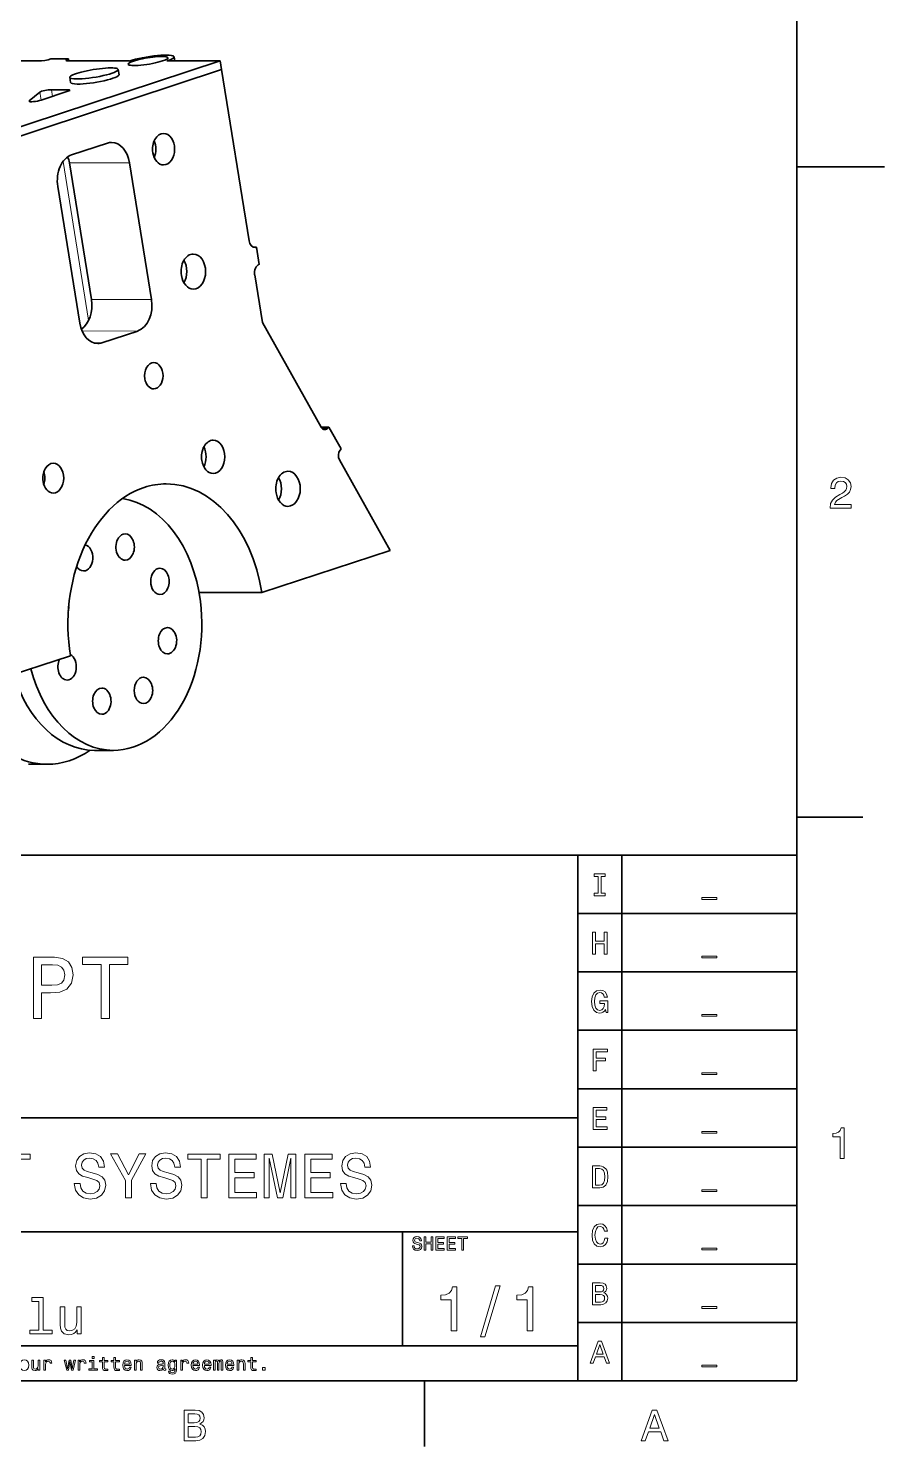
# Model space of a CAD drawing. Extents: x 0 to 420, y 0 to 297.
# Drawn here: x 322.3 to 420, y 2.5 to 164.3 of the extents above; entities that cross this region are included whole.
import ezdxf

# ---------------------------------------------------------------- set-up
doc = ezdxf.new("R2010")
doc.units = 0

msp = doc.modelspace()

# ---------------------------------------------------------------- linework, layer by layer
at = {"color": 7, "lineweight": 35}
for p, q in [((410, 10), (410, 287)), ((344.18, 160.59), (312.79, 150.25)), ((312.95, 149.27), (344.34, 159.61)), ((344.34, 159.61), (312.95, 149.27)), ((220, 70), (410, 70)), ((385, 10), (385, 70)), ((390, 10), (390, 70)), ((410, 70), (410, 10)), ((385, 63.33), (410, 63.33)), ((385, 56.67), (410, 56.67)), ((385, 50), (410, 50)), ((385, 43.33), (410, 43.33)), ((220, 40), (385, 40)), ((385, 36.67), (410, 36.67)), ((385, 30), (410, 30)), ((220, 27), (385, 27)), ((385, 23.33), (410, 23.33)), ((385, 16.67), (410, 16.67)), ((220, 14), (385, 14)), ((10, 10), (410, 10)), ((220, 10), (410, 10))]:
    msp.add_line(p, q, dxfattribs=at)
at = {"color": 7, "lineweight": 35, "ltscale": 0.114214}
msp.add_line((323.47, 160.6), (318.9, 160.6), dxfattribs=at)
at = {"color": 7, "lineweight": 35, "ltscale": 0.049969}
msp.add_line((324.87, 160.82), (326.87, 160.82), dxfattribs=at)
at = {"color": 7, "lineweight": 35, "ltscale": 0.005701}
msp.add_line((326.9, 160.6), (326.87, 160.82), dxfattribs=at)
at = {"color": 7, "lineweight": 35, "ltscale": 0.173106}
msp.add_line((333.82, 160.59), (326.9, 160.6), dxfattribs=at)
at = {"color": 7, "lineweight": 35, "ltscale": 0.151868}
msp.add_line((344.18, 160.59), (338.11, 160.59), dxfattribs=at)
at = {"color": 7, "lineweight": 35, "ltscale": 0.012135}
msp.add_line((339, 160.59), (338.93, 161.07), dxfattribs=at)
at = {"color": 7, "lineweight": 35, "ltscale": 0.024675}
msp.add_line((344.34, 159.61), (344.18, 160.59), dxfattribs=at)
at = {"color": 7, "lineweight": 35, "ltscale": 0.014805}
for p, q in [((327.11, 158.14), (327.02, 158.73)), ((332.64, 159.03), (332.55, 159.62))]:
    msp.add_line(p, q, dxfattribs=at)
at = {"color": 7, "lineweight": 35, "ltscale": 0.494438}
msp.add_line((344.34, 159.61), (347.49, 140.09), dxfattribs=at)
at = {"color": 7, "lineweight": 35, "ltscale": 0.039593}
msp.add_line((323.62, 157.04), (322.4, 156.03), dxfattribs=at)
at = {"color": 7, "lineweight": 13, "ltscale": 0.023172}
msp.add_line((323.76, 156.13), (323.62, 157.04), dxfattribs=at)
at = {"color": 7, "lineweight": 35, "ltscale": 0.080892}
msp.add_line((323.74, 156.12), (326.81, 157.13), dxfattribs=at)
at = {"color": 7, "lineweight": 13, "ltscale": 0.019249}
msp.add_line((325.05, 156.55), (324.93, 157.31), dxfattribs=at)
at = {"color": 7, "lineweight": 35, "ltscale": 0.046399}
msp.add_line((326.79, 157.31), (324.93, 157.31), dxfattribs=at)
at = {"color": 7, "lineweight": 13, "ltscale": 0.004529}
msp.add_line((326.82, 157.13), (326.79, 157.31), dxfattribs=at)
at = {"color": 7, "lineweight": 13, "ltscale": 0.001686}
msp.add_line((322.41, 155.96), (322.4, 156.03), dxfattribs=at)
at = {"color": 7, "lineweight": 35, "ltscale": 0.107776}
for p, q in [((327.22, 149.87), (331.32, 151.22)), ((334.78, 129.78), (330.68, 128.43))]:
    msp.add_line(p, q, dxfattribs=at)
at = {"color": 7, "lineweight": 13, "ltscale": 0.458858}
msp.add_line((326.25, 149.13), (329.17, 131.01), dxfattribs=at)
at = {"color": 7, "lineweight": 35, "ltscale": 0.394803}
for p, q in [((329.49, 133.38), (326.98, 148.97)), ((325.65, 146.27), (328.16, 130.68))]:
    msp.add_line(p, q, dxfattribs=at)
at = {"color": 7, "lineweight": 13, "ltscale": 0.171499}
for p, q in [((333.84, 148.97), (326.98, 148.97)), ((336.35, 133.38), (329.49, 133.38))]:
    msp.add_line(p, q, dxfattribs=at)
at = {"color": 7, "lineweight": 35, "ltscale": 0.394802}
msp.add_line((336.35, 133.38), (333.84, 148.97), dxfattribs=at)
at = {"color": 7, "lineweight": 35, "ltscale": 0.25}
msp.add_line((410, 148.5), (420, 148.5), dxfattribs=at)
at = {"color": 7, "lineweight": 35, "ltscale": 0.007882}
msp.add_line((348.33, 139.34), (348.01, 139.34), dxfattribs=at)
at = {"color": 7, "lineweight": 35, "ltscale": 0.04935}
msp.add_line((348.33, 139.34), (348.64, 137.39), dxfattribs=at)
at = {"color": 7, "lineweight": 35, "ltscale": 0.137952}
msp.add_line((348.12, 136.19), (349, 130.74), dxfattribs=at)
at = {"color": 7, "lineweight": 13, "ltscale": 0.158904}
msp.add_line((334.78, 129.78), (328.42, 129.79), dxfattribs=at)
at = {"color": 7, "lineweight": 35, "ltscale": 0.341709}
msp.add_line((349, 130.74), (355.69, 118.82), dxfattribs=at)
at = {"color": 7, "lineweight": 13, "ltscale": 0.023646}
msp.add_line((330.68, 128.43), (329.74, 128.43), dxfattribs=at)
at = {"color": 7, "lineweight": 35, "ltscale": 0.022448}
msp.add_line((356.58, 118.83), (355.69, 118.83), dxfattribs=at)
at = {"color": 7, "lineweight": 13, "ltscale": 0.017532}
msp.add_line((356.47, 118.7), (355.77, 118.7), dxfattribs=at)
at = {"color": 7, "lineweight": 35, "ltscale": 0.004153}
msp.add_line((356.47, 118.7), (356.58, 118.83), dxfattribs=at)
at = {"color": 7, "lineweight": 35, "ltscale": 0.071572}
msp.add_line((357.99, 116.33), (356.58, 118.83), dxfattribs=at)
at = {"color": 7, "lineweight": 35, "ltscale": 0.295822}
msp.add_line((357.79, 115.08), (363.58, 104.76), dxfattribs=at)
at = {"color": 7, "lineweight": 35, "ltscale": 0.004154}
msp.add_line((357.88, 116.2), (357.99, 116.33), dxfattribs=at)
at = {"color": 7, "lineweight": 35, "ltscale": 0.385535}
for p, q in [((363.58, 104.76), (348.93, 99.94)), ((312.45, 87.92), (327.1, 92.74))]:
    msp.add_line(p, q, dxfattribs=at)
at = {"color": 7, "lineweight": 35, "ltscale": 0.178922}
msp.add_line((348.93, 99.94), (341.78, 99.94), dxfattribs=at)
at = {"color": 7, "lineweight": 35, "ltscale": 0.053538}
for p, q in [((329.86, 81.94), (332.01, 81.94)), ((322.3, 80.35), (324.44, 80.35))]:
    msp.add_line(p, q, dxfattribs=at)
at = {"color": 7, "lineweight": 35, "ltscale": 0.1875}
for p, q in [((410, 74.3), (417.5, 74.3)), ((367.5, 10), (367.5, 2.5))]:
    msp.add_line(p, q, dxfattribs=at)
at = {"color": 7, "lineweight": 35, "ltscale": 0.325}
msp.add_line((365, 14), (365, 27), dxfattribs=at)
at = {"color": 7, "lineweight": 13}
for points in [[(413.77, 109.57), (416.18, 109.57), (416.18, 110), (414.27, 110), (414.38, 110.24), (414.56, 110.43), (415.12, 110.79), (415.42, 110.94), (415.75, 111.16), (415.99, 111.41), (416.12, 111.71), (416.18, 112.05), (416.09, 112.47), (415.85, 112.8), (415.49, 113.02), (415.02, 113.09), (414.54, 113.01), (414.17, 112.77), (413.93, 112.39), (413.85, 111.89), (413.85, 111.82), (414.31, 111.82), (414.31, 111.86), (414.35, 112.2), (414.49, 112.46), (414.71, 112.62), (414.99, 112.67), (415.29, 112.62), (415.5, 112.5), (415.65, 112.3), (415.7, 112.05), (415.66, 111.82), (415.56, 111.62), (415.4, 111.45), (415.18, 111.3), (414.88, 111.14), (414.39, 110.83), (414.04, 110.49), (413.84, 110.09), (413.77, 109.58)], [(387.33, 65.66), (386.87, 65.66), (386.87, 65.36), (388.13, 65.36), (388.13, 65.66), (387.67, 65.66), (387.67, 67.55), (388.13, 67.55), (388.13, 67.86), (386.87, 67.86), (386.87, 67.55), (387.33, 67.55)], [(399.13, 65.14), (399.13, 64.94), (400.87, 64.94), (400.87, 65.14)], [(386.66, 58.69), (387, 58.69), (387, 59.86), (388, 59.86), (388, 58.69), (388.33, 58.69), (388.33, 61.19), (388, 61.19), (388, 60.17), (387, 60.17), (387, 61.19), (386.66, 61.19)], [(322.87, 51.33), (323.8, 51.33), (323.8, 54.29), (324.83, 54.29), (325.87, 54.34), (326.69, 54.69), (327.23, 55.38), (327.41, 56.32), (327.27, 57.18), (326.87, 57.82), (326.2, 58.2), (325.29, 58.33), (322.87, 58.33)], [(330.61, 51.33), (331.54, 51.33), (331.54, 57.49), (333.65, 57.49), (333.65, 58.33), (328.48, 58.33), (328.48, 57.49), (330.61, 57.49)], [(399.13, 58.47), (399.13, 58.27), (400.87, 58.27), (400.87, 58.47)], [(325.04, 57.48), (325.65, 57.42), (326.09, 57.22), (326.35, 56.87), (326.44, 56.32), (326.34, 55.73), (326.07, 55.38), (325.61, 55.2), (324.97, 55.15), (323.8, 55.15), (323.8, 57.48)], [(388.16, 52.36), (388.22, 52.02), (388.4, 52.02), (388.4, 53.37), (387.49, 53.37), (387.49, 53.07), (388.05, 53.07), (388.05, 53.05), (388.01, 52.72), (387.89, 52.47), (387.72, 52.32), (387.5, 52.27), (387.25, 52.33), (387.06, 52.52), (386.94, 52.85), (386.89, 53.28), (386.93, 53.72), (387.06, 54.04), (387.25, 54.24), (387.51, 54.3), (387.69, 54.27), (387.84, 54.17), (387.95, 54), (388.01, 53.77), (388.37, 53.77), (388.27, 54.12), (388.1, 54.38), (387.85, 54.53), (387.54, 54.59), (387.13, 54.5), (386.82, 54.24), (386.62, 53.83), (386.55, 53.27), (386.62, 52.72), (386.82, 52.3), (387.11, 52.04), (387.47, 51.96), (387.68, 51.98), (387.86, 52.06), (388.02, 52.18)], [(399.13, 51.81), (399.13, 51.61), (400.87, 51.61), (400.87, 51.81)], [(386.76, 45.36), (387.1, 45.36), (387.1, 46.51), (388.15, 46.51), (388.15, 46.81), (387.1, 46.81), (387.1, 47.55), (388.39, 47.55), (388.39, 47.86), (386.76, 47.86)], [(399.13, 45.14), (399.13, 44.94), (400.87, 44.94), (400.87, 45.14)], [(386.74, 38.69), (388.33, 38.69), (388.33, 38.99), (387.07, 38.99), (387.07, 39.84), (388.19, 39.84), (388.19, 40.14), (387.07, 40.14), (387.07, 40.89), (388.3, 40.89), (388.3, 41.19), (386.74, 41.19)], [(414.91, 35.37), (415.37, 35.37), (415.37, 38.89), (415.03, 38.89), (414.93, 38.58), (414.75, 38.38), (414.48, 38.26), (414.09, 38.22), (414.09, 37.86), (414.91, 37.86)], [(399.13, 38.47), (399.13, 38.27), (400.87, 38.27), (400.87, 38.47)], [(320.33, 30.88), (320.99, 30.88), (320.99, 35.28), (322.51, 35.28), (322.51, 35.88), (318.81, 35.88), (318.81, 35.28), (320.33, 35.28)], [(328.2, 32.53), (327.54, 32.53), (327.69, 31.77), (328.05, 31.21), (328.6, 30.87), (329.35, 30.74), (330.09, 30.86), (330.65, 31.18), (331, 31.67), (331.13, 32.33), (331.02, 32.92), (330.72, 33.3), (330.23, 33.55), (329.57, 33.74), (329.01, 33.88), (328.65, 34.04), (328.44, 34.27), (328.37, 34.63), (328.44, 34.95), (328.62, 35.2), (328.91, 35.36), (329.31, 35.42), (329.71, 35.35), (330.03, 35.15), (330.24, 34.83), (330.34, 34.39), (330.99, 34.39), (330.99, 34.4), (330.88, 35.08), (330.54, 35.59), (330.01, 35.9), (329.29, 36.01), (328.64, 35.9), (328.13, 35.6), (327.81, 35.13), (327.69, 34.53), (327.79, 33.99), (328.06, 33.62), (328.49, 33.37), (329.09, 33.19), (329.67, 33.02), (330.11, 32.86), (330.37, 32.63), (330.47, 32.26), (330.38, 31.88), (330.16, 31.59), (329.82, 31.41), (329.38, 31.35), (328.89, 31.43), (328.52, 31.66), (328.28, 32.03)], [(334.05, 30.88), (334.05, 32.91), (335.69, 35.89), (334.94, 35.89), (333.71, 33.52), (332.46, 35.89), (331.66, 35.89), (333.38, 32.86), (333.38, 30.88)], [(336.87, 32.53), (336.22, 32.53), (336.36, 31.77), (336.72, 31.21), (337.28, 30.87), (338.03, 30.74), (338.77, 30.86), (339.32, 31.18), (339.68, 31.67), (339.81, 32.33), (339.7, 32.92), (339.39, 33.3), (338.9, 33.55), (338.25, 33.74), (337.69, 33.88), (337.32, 34.04), (337.11, 34.27), (337.05, 34.63), (337.11, 34.95), (337.3, 35.2), (337.59, 35.36), (337.98, 35.42), (338.39, 35.35), (338.7, 35.15), (338.91, 34.83), (339.01, 34.39), (339.67, 34.39), (339.67, 34.4), (339.55, 35.08), (339.21, 35.59), (338.68, 35.9), (337.96, 36.01), (337.31, 35.9), (336.81, 35.6), (336.48, 35.13), (336.37, 34.53), (336.46, 33.99), (336.74, 33.62), (337.17, 33.37), (337.76, 33.19), (338.34, 33.02), (338.78, 32.86), (339.05, 32.63), (339.14, 32.26), (339.06, 31.88), (338.83, 31.59), (338.49, 31.41), (338.05, 31.35), (337.56, 31.43), (337.19, 31.66), (336.95, 32.03)], [(342.02, 30.88), (342.68, 30.88), (342.68, 35.28), (344.19, 35.28), (344.19, 35.88), (340.5, 35.88), (340.5, 35.28), (342.02, 35.28)], [(345.17, 30.88), (348.34, 30.88), (348.34, 31.49), (345.84, 31.49), (345.84, 33.18), (348.07, 33.18), (348.07, 33.78), (345.84, 33.78), (345.84, 35.28), (348.29, 35.28), (348.29, 35.88), (345.17, 35.88)], [(349.22, 30.88), (349.78, 30.88), (349.78, 35.42), (350.71, 30.88), (351.33, 30.88), (352.26, 35.42), (352.26, 30.88), (352.82, 30.88), (352.82, 35.88), (351.95, 35.88), (351.02, 31.47), (350.11, 35.88), (349.22, 35.88)], [(353.85, 30.88), (357.02, 30.88), (357.02, 31.49), (354.51, 31.49), (354.51, 33.18), (356.74, 33.18), (356.74, 33.78), (354.51, 33.78), (354.51, 35.28), (356.96, 35.28), (356.96, 35.88), (353.85, 35.88)], [(358.56, 32.53), (357.9, 32.53), (358.05, 31.77), (358.41, 31.21), (358.96, 30.87), (359.71, 30.74), (360.45, 30.86), (361.01, 31.18), (361.36, 31.67), (361.49, 32.33), (361.38, 32.92), (361.08, 33.3), (360.59, 33.55), (359.94, 33.74), (359.37, 33.88), (359.01, 34.04), (358.8, 34.27), (358.73, 34.63), (358.8, 34.95), (358.98, 35.2), (359.27, 35.36), (359.67, 35.42), (360.07, 35.35), (360.39, 35.15), (360.6, 34.83), (360.7, 34.39), (361.35, 34.39), (361.35, 34.4), (361.24, 35.08), (360.9, 35.59), (360.37, 35.9), (359.65, 36.01), (359, 35.9), (358.49, 35.6), (358.17, 35.13), (358.05, 34.53), (358.15, 33.99), (358.42, 33.62), (358.85, 33.37), (359.45, 33.19), (360.03, 33.02), (360.47, 32.86), (360.73, 32.63), (360.83, 32.26), (360.74, 31.88), (360.52, 31.59), (360.18, 31.41), (359.74, 31.35), (359.25, 31.43), (358.88, 31.66), (358.64, 32.03)], [(387.5, 34.52), (386.66, 34.52), (386.66, 32.02), (387.5, 32.02), (387.89, 32.1), (388.18, 32.34), (388.36, 32.74), (388.43, 33.27), (388.37, 33.82), (388.3, 34.04), (388.2, 34.21), (387.9, 34.44), (387.71, 34.5)], [(387.47, 34.22), (387.74, 34.17), (387.93, 34.01), (388.04, 33.71), (388.08, 33.27), (388.04, 32.85), (387.93, 32.56), (387.74, 32.38), (387.47, 32.32), (387, 32.32), (387, 34.22)], [(399.13, 31.81), (399.13, 31.61), (400.87, 31.61), (400.87, 31.81)], [(388.08, 26.29), (388.01, 25.98), (387.89, 25.77), (387.73, 25.63), (387.53, 25.59), (387.3, 25.66), (387.11, 25.85), (386.99, 26.17), (386.95, 26.61), (386.99, 27.04), (387.11, 27.36), (387.29, 27.56), (387.53, 27.63), (387.71, 27.59), (387.85, 27.49), (387.97, 27.33), (388.05, 27.1), (388.39, 27.1), (388.28, 27.45), (388.09, 27.71), (387.84, 27.87), (387.53, 27.93), (387.15, 27.84), (386.86, 27.58), (386.67, 27.17), (386.61, 26.61), (386.67, 26.05), (386.86, 25.63), (387.15, 25.38), (387.53, 25.29), (387.87, 25.36), (388.14, 25.55), (388.33, 25.86), (388.43, 26.29)], [(366.31, 25.41), (366.11, 25.41), (366.16, 25.18), (366.26, 25.02), (366.43, 24.91), (366.65, 24.88), (366.88, 24.91), (367.04, 25.01), (367.15, 25.16), (367.19, 25.35), (367.16, 25.53), (367.07, 25.64), (366.92, 25.72), (366.72, 25.78), (366.55, 25.82), (366.44, 25.87), (366.38, 25.93), (366.36, 26.04), (366.38, 26.14), (366.44, 26.21), (366.52, 26.26), (366.64, 26.28), (366.76, 26.26), (366.86, 26.2), (366.92, 26.1), (366.95, 25.97), (367.15, 25.97), (367.15, 25.98), (367.11, 26.18), (367.01, 26.33), (366.85, 26.43), (366.64, 26.46), (366.44, 26.43), (366.29, 26.33), (366.19, 26.19), (366.16, 26.01), (366.19, 25.85), (366.27, 25.74), (366.4, 25.67), (366.57, 25.61), (366.75, 25.56), (366.88, 25.51), (366.96, 25.44), (366.99, 25.33), (366.96, 25.22), (366.9, 25.13), (366.8, 25.08), (366.66, 25.06), (366.52, 25.08), (366.4, 25.15), (366.33, 25.26)], [(367.45, 24.92), (367.65, 24.92), (367.65, 25.62), (368.25, 25.62), (368.25, 24.92), (368.45, 24.92), (368.45, 26.42), (368.25, 26.42), (368.25, 25.81), (367.65, 25.81), (367.65, 26.42), (367.45, 26.42)], [(368.8, 24.92), (369.75, 24.92), (369.75, 25.1), (369, 25.1), (369, 25.61), (369.67, 25.61), (369.67, 25.79), (369, 25.79), (369, 26.24), (369.73, 26.24), (369.73, 26.42), (368.8, 26.42)], [(370.1, 24.92), (371.05, 24.92), (371.05, 25.1), (370.3, 25.1), (370.3, 25.61), (370.97, 25.61), (370.97, 25.79), (370.3, 25.79), (370.3, 26.24), (371.03, 26.24), (371.03, 26.42), (370.1, 26.42)], [(371.76, 24.92), (371.95, 24.92), (371.95, 26.24), (372.41, 26.24), (372.41, 26.42), (371.3, 26.42), (371.3, 26.24), (371.76, 26.24)], [(399.13, 25.14), (399.13, 24.94), (400.87, 24.94), (400.87, 25.14)], [(387.95, 20.04), (388.2, 20.25), (388.27, 20.39), (388.29, 20.56), (388.24, 20.83), (388.1, 21.03), (387.87, 21.15), (387.56, 21.19), (386.67, 21.19), (386.67, 18.69), (387.61, 18.69), (387.94, 18.74), (388.19, 18.89), (388.35, 19.12), (388.4, 19.44), (388.37, 19.65), (388.28, 19.83), (388.14, 19.96)], [(323.49, 19.07), (323.49, 15.79), (322.45, 15.79), (322.45, 15.36), (325.03, 15.36), (325.03, 15.79), (324, 15.79), (324, 19.5), (322.69, 19.5), (322.69, 19.07)], [(370.53, 15.7), (371.19, 15.7), (371.19, 20.74), (370.7, 20.74), (370.57, 20.3), (370.31, 20), (369.91, 19.83), (369.37, 19.77), (369.37, 19.26), (370.53, 19.26)], [(373.88, 15.03), (374.37, 15.03), (376.12, 20.84), (375.61, 20.84)], [(379.21, 15.7), (379.86, 15.7), (379.86, 20.74), (379.37, 20.74), (379.24, 20.3), (378.98, 20), (378.59, 19.83), (378.04, 19.77), (378.04, 19.26), (379.21, 19.26)], [(387.49, 20.15), (387, 20.15), (387, 20.89), (387.52, 20.89), (387.71, 20.87), (387.85, 20.81), (387.93, 20.69), (387.96, 20.53), (387.93, 20.36), (387.84, 20.25), (387.69, 20.17)], [(387.57, 18.99), (387, 18.99), (387, 19.85), (387.54, 19.85), (387.76, 19.83), (387.93, 19.75), (388.02, 19.62), (388.05, 19.43), (388.02, 19.23), (387.93, 19.1), (387.78, 19.01)], [(328.34, 18.46), (327.83, 18.46), (327.83, 16.67), (327.77, 16.25), (327.61, 15.95), (327.35, 15.77), (327.01, 15.71), (326.73, 15.76), (326.56, 15.9), (326.46, 16.13), (326.44, 16.47), (326.44, 18.46), (325.93, 18.46), (325.93, 16.42), (325.95, 16.01), (326.06, 15.67), (326.39, 15.36), (326.93, 15.25), (327.22, 15.29), (327.47, 15.39), (327.68, 15.57), (327.85, 15.83), (327.85, 15.36), (328.34, 15.36)], [(399.13, 18.47), (399.13, 18.27), (400.87, 18.27), (400.87, 18.47)], [(386.4, 12.02), (386.74, 12.02), (387, 12.76), (388, 12.76), (388.26, 12.02), (388.6, 12.02), (387.68, 14.53), (387.32, 14.53)], [(387.11, 13.06), (387.5, 14.17), (387.89, 13.06)], [(321.34, 11.79), (321.37, 11.53), (321.47, 11.34), (321.63, 11.21), (321.84, 11.17), (322.05, 11.21), (322.21, 11.33), (322.31, 11.53), (322.34, 11.79), (322.31, 12.06), (322.21, 12.25), (322.05, 12.37), (321.84, 12.42), (321.63, 12.37), (321.47, 12.25), (321.37, 12.06)], [(323.59, 12.38), (323.4, 12.38), (323.4, 11.7), (323.38, 11.55), (323.31, 11.44), (323.22, 11.37), (323.09, 11.35), (322.99, 11.36), (322.92, 11.42), (322.89, 11.5), (322.88, 11.63), (322.88, 12.38), (322.69, 12.38), (322.69, 11.61), (322.69, 11.46), (322.73, 11.33), (322.86, 11.21), (323.06, 11.17), (323.17, 11.19), (323.26, 11.23), (323.34, 11.29), (323.41, 11.39), (323.41, 11.21), (323.59, 11.21)], [(324.07, 11.21), (324.26, 11.21), (324.26, 11.88), (324.28, 12.04), (324.33, 12.15), (324.43, 12.22), (324.56, 12.25), (324.65, 12.23), (324.72, 12.19), (324.77, 12.11), (324.78, 12.01), (324.97, 12.01), (324.95, 12.19), (324.88, 12.31), (324.76, 12.39), (324.6, 12.42), (324.48, 12.4), (324.39, 12.36), (324.31, 12.28), (324.24, 12.18), (324.24, 12.38), (324.07, 12.38)], [(326.87, 11.21), (327.04, 12.2), (327.22, 11.21), (327.4, 11.21), (327.68, 12.38), (327.5, 12.38), (327.31, 11.39), (327.14, 12.38), (326.95, 12.38), (326.78, 11.39), (326.59, 12.38), (326.4, 12.38), (326.69, 11.21)], [(327.97, 11.21), (328.16, 11.21), (328.16, 11.88), (328.18, 12.04), (328.24, 12.15), (328.33, 12.22), (328.46, 12.25), (328.55, 12.23), (328.63, 12.19), (328.67, 12.11), (328.68, 12.01), (328.88, 12.01), (328.85, 12.19), (328.78, 12.31), (328.66, 12.39), (328.5, 12.42), (328.39, 12.4), (328.29, 12.36), (328.21, 12.28), (328.14, 12.18), (328.14, 12.38), (327.97, 12.38)], [(329.78, 11.37), (329.78, 12.34), (329.29, 12.34), (329.29, 12.17), (329.59, 12.17), (329.59, 11.37), (329.2, 11.37), (329.2, 11.21), (330.17, 11.21), (330.17, 11.37)], [(329.79, 12.77), (329.59, 12.77), (329.59, 12.55), (329.79, 12.55)], [(330.76, 12.17), (330.76, 11.59), (330.77, 11.4), (330.83, 11.27), (330.95, 11.2), (331.15, 11.17), (331.38, 11.18), (331.38, 11.35), (331.22, 11.34), (331.07, 11.35), (330.99, 11.41), (330.95, 11.5), (330.95, 11.62), (330.95, 12.17), (331.38, 12.17), (331.38, 12.34), (330.95, 12.34), (330.95, 12.68), (330.76, 12.68), (330.76, 12.34), (330.43, 12.34), (330.43, 12.17)], [(332.06, 12.17), (332.06, 11.59), (332.07, 11.4), (332.13, 11.27), (332.25, 11.2), (332.46, 11.17), (332.68, 11.18), (332.68, 11.35), (332.52, 11.34), (332.37, 11.35), (332.29, 11.41), (332.25, 11.5), (332.25, 11.62), (332.25, 12.17), (332.68, 12.17), (332.68, 12.34), (332.25, 12.34), (332.25, 12.68), (332.06, 12.68), (332.06, 12.34), (331.73, 12.34), (331.73, 12.17)], [(333.27, 11.74), (334.03, 11.74), (334.03, 11.83), (334, 12.08), (333.9, 12.26), (333.75, 12.38), (333.55, 12.42), (333.35, 12.37), (333.2, 12.25), (333.1, 12.06), (333.07, 11.8), (333.1, 11.53), (333.2, 11.34), (333.35, 11.21), (333.54, 11.17), (333.71, 11.2), (333.85, 11.27), (333.95, 11.39), (334.01, 11.55), (333.82, 11.55), (333.78, 11.46), (333.73, 11.4), (333.57, 11.34), (333.44, 11.37), (333.35, 11.44), (333.29, 11.57), (333.27, 11.73)], [(333.27, 11.9), (333.29, 12.05), (333.35, 12.16), (333.44, 12.23), (333.56, 12.25), (333.67, 12.23), (333.76, 12.16), (333.81, 12.05), (333.83, 11.9)], [(334.4, 11.21), (334.59, 11.21), (334.59, 11.88), (334.61, 12.04), (334.68, 12.15), (334.77, 12.22), (334.9, 12.25), (335.01, 12.22), (335.07, 12.17), (335.1, 12.07), (335.11, 11.94), (335.11, 11.21), (335.3, 11.21), (335.3, 11.98), (335.3, 12.13), (335.26, 12.26), (335.13, 12.38), (334.93, 12.42), (334.82, 12.4), (334.73, 12.36), (334.65, 12.29), (334.59, 12.2), (334.59, 12.38), (334.4, 12.38)], [(337.7, 11.37), (337.7, 11.36), (337.71, 11.29), (337.74, 11.23), (337.87, 11.19), (337.98, 11.21), (337.98, 11.36), (337.94, 11.35), (337.87, 11.38), (337.86, 11.47), (337.86, 12.07), (337.84, 12.22), (337.76, 12.33), (337.63, 12.39), (337.44, 12.42), (337.26, 12.39), (337.13, 12.32), (337.04, 12.2), (337.02, 12.05), (337.02, 12.04), (337.19, 12.04), (337.2, 12.13), (337.25, 12.19), (337.33, 12.23), (337.44, 12.25), (337.54, 12.24), (337.62, 12.2), (337.67, 12.15), (337.68, 12.07), (337.67, 11.98), (337.64, 11.93), (337.55, 11.91), (337.39, 11.9), (337.2, 11.86), (337.07, 11.79), (336.99, 11.68), (336.97, 11.52), (336.99, 11.38), (337.06, 11.27), (337.17, 11.2), (337.31, 11.18), (337.52, 11.23)], [(337.67, 11.62), (337.65, 11.51), (337.58, 11.42), (337.47, 11.37), (337.35, 11.35), (337.27, 11.36), (337.21, 11.39), (337.17, 11.45), (337.16, 11.54), (337.17, 11.61), (337.2, 11.67), (337.34, 11.73), (337.52, 11.75), (337.67, 11.8)], [(339.21, 11.27), (339.21, 12.38), (339.03, 12.38), (339.03, 12.19), (338.88, 12.36), (338.79, 12.4), (338.69, 12.42), (338.5, 12.37), (338.36, 12.25), (338.27, 12.06), (338.24, 11.8), (338.27, 11.53), (338.36, 11.34), (338.5, 11.21), (338.69, 11.17), (338.79, 11.19), (338.88, 11.23), (339.03, 11.39), (339.03, 11.23), (339.01, 11.1), (338.96, 11), (338.87, 10.95), (338.74, 10.93), (338.62, 10.94), (338.53, 10.98), (338.48, 11.03), (338.47, 11.11), (338.29, 11.11), (338.29, 11.1), (338.31, 10.96), (338.4, 10.86), (338.54, 10.79), (338.73, 10.77), (338.95, 10.8), (339.1, 10.89), (339.18, 11.05)], [(338.43, 11.8), (338.45, 11.99), (338.51, 12.13), (338.6, 12.22), (338.72, 12.25), (338.85, 12.22), (338.94, 12.13), (339, 11.99), (339.02, 11.8), (339, 11.6), (338.94, 11.46), (338.85, 11.37), (338.72, 11.34), (338.6, 11.37), (338.51, 11.46), (338.45, 11.6)], [(339.68, 11.21), (339.87, 11.21), (339.87, 11.88), (339.89, 12.04), (339.95, 12.15), (340.04, 12.22), (340.17, 12.25), (340.27, 12.23), (340.34, 12.19), (340.38, 12.11), (340.39, 12.01), (340.59, 12.01), (340.56, 12.19), (340.49, 12.31), (340.37, 12.39), (340.21, 12.42), (340.1, 12.4), (340, 12.36), (339.92, 12.28), (339.85, 12.18), (339.85, 12.38), (339.68, 12.38)], [(341.08, 11.74), (341.84, 11.74), (341.84, 11.83), (341.8, 12.08), (341.71, 12.26), (341.56, 12.38), (341.36, 12.42), (341.16, 12.37), (341.01, 12.25), (340.91, 12.06), (340.88, 11.8), (340.91, 11.53), (341.01, 11.34), (341.16, 11.21), (341.35, 11.17), (341.52, 11.2), (341.66, 11.27), (341.76, 11.39), (341.82, 11.55), (341.63, 11.55), (341.59, 11.46), (341.53, 11.4), (341.37, 11.34), (341.25, 11.37), (341.16, 11.44), (341.1, 11.57), (341.08, 11.73)], [(341.08, 11.9), (341.1, 12.05), (341.16, 12.16), (341.25, 12.23), (341.36, 12.25), (341.48, 12.23), (341.57, 12.16), (341.62, 12.05), (341.64, 11.9)], [(342.38, 11.74), (343.14, 11.74), (343.14, 11.83), (343.11, 12.08), (343.01, 12.26), (342.86, 12.38), (342.66, 12.42), (342.46, 12.37), (342.31, 12.25), (342.21, 12.06), (342.18, 11.8), (342.21, 11.53), (342.31, 11.34), (342.46, 11.21), (342.65, 11.17), (342.82, 11.2), (342.96, 11.27), (343.06, 11.39), (343.12, 11.55), (342.93, 11.55), (342.89, 11.46), (342.84, 11.4), (342.68, 11.34), (342.55, 11.37), (342.46, 11.44), (342.4, 11.57), (342.38, 11.73)], [(342.38, 11.9), (342.4, 12.05), (342.46, 12.16), (342.55, 12.23), (342.66, 12.25), (342.78, 12.23), (342.87, 12.16), (342.92, 12.05), (342.94, 11.9)], [(343.44, 11.21), (343.61, 11.21), (343.61, 11.99), (343.62, 12.11), (343.65, 12.19), (343.7, 12.24), (343.77, 12.26), (343.82, 12.24), (343.86, 12.2), (343.87, 12.13), (343.88, 12.03), (343.88, 11.21), (344.04, 11.21), (344.04, 11.99), (344.05, 12.1), (344.09, 12.19), (344.14, 12.24), (344.2, 12.26), (344.26, 12.24), (344.29, 12.2), (344.31, 12.03), (344.31, 11.21), (344.49, 11.21), (344.49, 12.02), (344.48, 12.18), (344.44, 12.31), (344.37, 12.39), (344.26, 12.42), (344.13, 12.37), (344.03, 12.25), (343.95, 12.37), (343.81, 12.42), (343.69, 12.37), (343.6, 12.25), (343.6, 12.38), (343.44, 12.38)], [(344.98, 11.74), (345.74, 11.74), (345.74, 11.83), (345.71, 12.08), (345.61, 12.26), (345.46, 12.38), (345.26, 12.42), (345.06, 12.37), (344.91, 12.25), (344.81, 12.06), (344.78, 11.8), (344.81, 11.53), (344.91, 11.34), (345.06, 11.21), (345.25, 11.17), (345.42, 11.2), (345.56, 11.27), (345.66, 11.39), (345.72, 11.55), (345.53, 11.55), (345.49, 11.46), (345.44, 11.4), (345.28, 11.34), (345.15, 11.37), (345.06, 11.44), (345, 11.57), (344.98, 11.73)], [(344.98, 11.9), (345, 12.05), (345.06, 12.16), (345.15, 12.23), (345.27, 12.25), (345.38, 12.23), (345.47, 12.16), (345.52, 12.05), (345.54, 11.9)], [(346.11, 11.21), (346.3, 11.21), (346.3, 11.88), (346.32, 12.04), (346.39, 12.15), (346.48, 12.22), (346.61, 12.25), (346.72, 12.22), (346.78, 12.17), (346.81, 12.07), (346.83, 11.94), (346.83, 11.21), (347.02, 11.21), (347.02, 11.98), (347.01, 12.13), (346.97, 12.26), (346.84, 12.38), (346.64, 12.42), (346.53, 12.4), (346.44, 12.36), (346.36, 12.29), (346.3, 12.2), (346.3, 12.38), (346.11, 12.38)], [(347.67, 12.17), (347.67, 11.59), (347.68, 11.4), (347.74, 11.27), (347.86, 11.2), (348.07, 11.17), (348.29, 11.18), (348.29, 11.35), (348.13, 11.34), (347.98, 11.35), (347.9, 11.41), (347.87, 11.5), (347.86, 11.62), (347.86, 12.17), (348.29, 12.17), (348.29, 12.34), (347.86, 12.34), (347.86, 12.68), (347.67, 12.68), (347.67, 12.34), (347.34, 12.34), (347.34, 12.17)], [(349.01, 11.21), (349.31, 11.21), (349.31, 11.54), (349.01, 11.54)], [(399.13, 11.81), (399.13, 11.61), (400.87, 11.61), (400.87, 11.81)], [(341.88, 5.06), (342.23, 5.35), (342.32, 5.55), (342.35, 5.79), (342.29, 6.17), (342.09, 6.44), (341.77, 6.61), (341.33, 6.67), (340.09, 6.67), (340.09, 3.17), (341.4, 3.17), (341.87, 3.24), (342.22, 3.44), (342.44, 3.77), (342.51, 4.22), (342.47, 4.51), (342.34, 4.76), (342.15, 4.94)], [(392.22, 3.17), (392.68, 3.17), (393.05, 4.2), (394.45, 4.2), (394.81, 3.17), (395.29, 3.17), (394.01, 6.67), (393.49, 6.67)], [(341.23, 5.21), (340.55, 5.21), (340.55, 6.25), (341.28, 6.25), (341.55, 6.22), (341.74, 6.13), (341.86, 5.97), (341.9, 5.74), (341.85, 5.51), (341.73, 5.35), (341.52, 5.24)], [(393.21, 4.62), (393.75, 6.17), (394.29, 4.62)], [(341.35, 3.59), (340.55, 3.59), (340.55, 4.79), (341.3, 4.79), (341.62, 4.76), (341.85, 4.65), (341.98, 4.47), (342.03, 4.21), (341.98, 3.93), (341.86, 3.74), (341.64, 3.62)]]:
    msp.add_lwpolyline(points, close=True, dxfattribs=at)
at = {"color": 7, "lineweight": 35}
for centre, major_axis, ratio, start_param, end_param in [((324.16, 160.82), (0.987, 0.159), 0.160682, 3.923558, 5.494354), ((327.58, 160.82), (0.987, 0.159), 0.160682, 2.352761, 3.141614), ((327.58, 160.82), (0.987, 0.159), 0.160682, 3.141614, 3.923558), ((335.96, 160.59), (2.27, 0.37), 0.160682, 0.000021, 3.141614), ((335.96, 160.59), (2.27, 0.37), 0.160682, 3.141614, 5.494354), ((335.96, 160.59), (2.96, 0.48), 0.160682, 0.000021, 2.352761), ((335.96, 160.59), (2.27, 0.37), 0.160682, 5.494354, 6.283206), ((335.96, 160.59), (2.96, 0.48), 0.160682, 5.494354, 6.283206), ((329.78, 159.17), (2.76, 0.45), 0.160682, 6.283185, 9.424778), ((329.78, 159.17), (2.76, 0.45), 0.160682, 3.141593, 3.877324), ((329.78, 159.17), (2.76, 0.45), 0.160682, 3.877324, 6.283185), ((329.88, 158.59), (2.76, 0.45), 0.160682, 3.877324, 6.283185), ((324.38, 157.13), (0.79, 0.127), 0.160682, 0.781965, 2.87636), ((326.24, 157.13), (0.79, 0.127), 0.160682, 0.000021, 0.781965), ((326.24, 157.13), (0.79, 0.127), 0.160682, 5.494354, 6.283206), ((329.88, 158.59), (2.76, 0.45), 0.160682, 3.141593, 3.877324), ((323.17, 156.12), (0.79, 0.127), 0.160682, 3.141593, 5.494354), ((323.17, 156.12), (0.79, 0.127), 0.160682, 2.87636, 3.141593), ((337.73, 150.53), (0, -1.8), 0.700311, 3.141478, 4.939431), ((337.73, 150.53), (0, -1.8), 0.700311, 6.283071, 9.424663), ((331.79, 148.3), (0, -3), 0.700311, 3.141614, 3.368634), ((331.79, 148.3), (0, -3), 0.700311, 1.797838, 3.141614), ((335.59, 150.53), (0, -1.8), 0.700311, 1.014904, 2.126688), ((327.7, 146.95), (0, -3), 0.700311, 3.368634, 4.939431), ((324.93, 148.3), (0, 3), 0.700311, 4.939431, 5.184321), ((337.73, 150.53), (0, -1.8), 0.700311, 4.939431, 6.283071), ((348.17, 140.31), (0, -1), 0.700311, 4.939431, 6.283071), ((348.17, 140.31), (0, -1), 0.700311, 6.283071, 6.510227), ((341.12, 136.57), (0, -2), 0.700311, 3.141478, 4.939431), ((338.97, 136.57), (0, -2), 0.700311, 0.870245, 2.271348), ((341.12, 136.57), (0, -2), 0.700311, 6.283071, 9.424663), ((341.12, 136.57), (0, -2), 0.700311, 4.939431, 6.283071), ((348.8, 136.42), (0, -1), 0.700311, 3.368634, 4.939431), ((327.45, 132.71), (0, 3), 0.700311, 3.58148, 4.939431), ((334.3, 132.71), (0, -3), 0.700311, 0.227042, 1.797838), ((330.21, 131.36), (0, -3), 0.700311, 4.939431, 6.283206), ((330.21, 131.36), (0, -3), 0.700311, 0.000021, 0.227042), ((336.61, 124.68), (0, -1.5), 0.700311, 3.141478, 4.939431), ((336.61, 124.68), (0, -1.5), 0.700311, 6.283071, 9.424663), ((336.61, 124.68), (0, -1.5), 0.700311, 4.939431, 6.283071), ((356.12, 119.33), (0, -0.8), 0.700311, 5.388658, 6.283151), ((356.12, 119.33), (0, -0.8), 0.700311, 6.283151, 6.959455), ((343.39, 115.43), (0, -1.9), 0.700311, 3.141478, 4.939431), ((341.25, 115.43), (0, -1.9), 0.700311, 0.935209, 2.206384), ((343.39, 115.43), (0, -1.9), 0.700311, 6.283071, 9.424663), ((343.39, 115.43), (0, -1.9), 0.700311, 4.939431, 6.283071), ((358.23, 115.58), (0, -0.8), 0.700311, 3.817862, 5.388658), ((325.14, 113), (0, -1.7), 0.700311, 3.141478, 4.939431), ((322.99, 113.01), (0, -1.7), 0.700311, 1.118386, 2.023206), ((325.14, 113), (0, -1.7), 0.700311, 6.283071, 9.424663), ((351.92, 111.78), (0, -2), 0.700311, 3.141478, 4.939431), ((351.92, 111.78), (0, -2), 0.700311, 6.283071, 9.424663), ((325.14, 113), (0, -1.7), 0.700311, 4.939431, 6.283071), ((338.02, 96.34), (-0.01, -16), 0.700311, 3.368634, 4.939431), ((338.02, 96.34), (0.01, 16), 0.700311, 6.283146, 6.510227), ((338.02, 96.34), (0.01, 16), 0.700311, 4.939431, 6.283146), ((349.78, 111.78), (0, -2), 0.700311, 0.870245, 2.271348), ((332.01, 96.34), (-0.01, -14.4), 0.700311, 1.751605, 3.04078), ((351.92, 111.78), (0, -2), 0.700311, 4.939431, 6.283071), ((328.6, 103.91), (0, -1.5), 0.700311, 6.283153, 9.255151), ((333.34, 105.14), (0, -1.5), 0.700311, 3.932463, 6.283153), ((333.34, 105.14), (0, -1.5), 0.700311, 3.14156, 3.932463), ((333.34, 105.14), (0, -1.5), 0.700311, 6.283153, 9.424746), ((328.6, 103.91), (0, -1.5), 0.700311, 5.429028, 6.283153), ((337.31, 101.22), (0, -1.5), 0.700311, 3.147065, 6.283153), ((337.31, 101.22), (0, -1.5), 0.700311, 3.14156, 3.147065), ((337.31, 101.22), (0, -1.5), 0.700311, 6.283153, 9.424746), ((332.01, 96.34), (-0.01, -14.4), 0.700311, 0.00004, 1.751605), ((325.85, 98.24), (0, -1.5), 0.700311, 1.283931, 1.640596), ((338.17, 94.45), (0, -1.5), 0.700311, 3.14156, 6.283153), ((338.17, 94.45), (0, -1.5), 0.700311, 2.361667, 3.14156), ((338.17, 94.45), (0, -1.5), 0.700311, 6.283153, 8.644852), ((326.72, 91.46), (0, -1.5), 0.700311, 4.0898, 6.283153), ((326.72, 91.46), (0, -1.5), 0.700311, 0.005472, 2.79168), ((332.01, 96.34), (-0.01, -14.4), 0.700311, 5.073837, 6.283225), ((329.87, 96.34), (-0.01, -14.4), 0.700311, 5.12225, 6.283225), ((326.72, 91.46), (0, -1.5), 0.700311, 6.283153, 6.288658), ((330.68, 87.55), (0, -1.5), 0.700311, 3.14156, 6.283153), ((330.68, 87.55), (0, -1.5), 0.700311, 0.790871, 3.14156), ((335.43, 88.78), (0, -1.5), 0.700311, 3.14156, 4.717861), ((335.43, 88.78), (0, -1.5), 0.700311, 6.283153, 9.424746), ((335.43, 88.78), (0, -1.5), 0.700311, 4.717861, 6.283153), ((330.68, 87.55), (0, -1.5), 0.700311, 6.283153, 7.074056), ((324.45, 96.35), (-0.01, -16), 0.700311, 5.52473, 6.283233), ((324.45, 96.35), (-0.01, -16), 0.700311, 0.000047, 0.453704)]:
    msp.add_ellipse(centre, major_axis=major_axis, ratio=ratio, start_param=start_param, end_param=end_param, dxfattribs=at)

doc.saveas('drawing.dxf')
